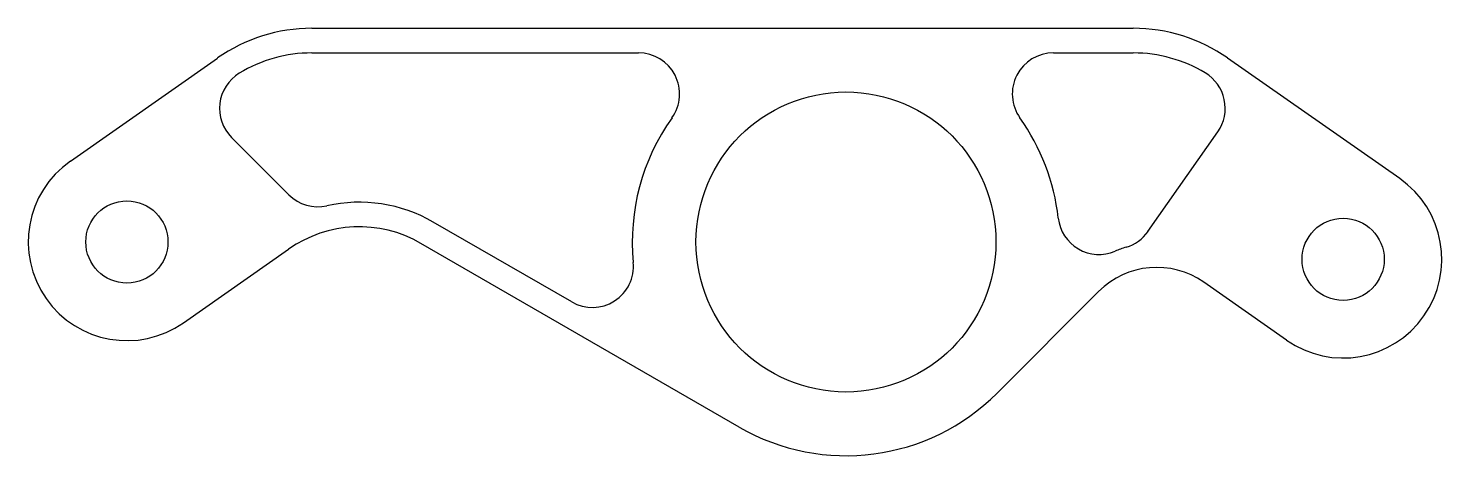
# Model space of a CAD drawing. Header units: millimetres. Extents: x 77 to 249, y 170 to 222.
import ezdxf

# ---------------------------------------------------------------- set-up
doc = ezdxf.new("R2010")
doc.units = ezdxf.units.MM

msp = doc.modelspace()

# ---------------------------------------------------------------- linework, layer by layer
for p, q in [((111.57, 221.56), (211.52, 221.56)), ((111.57, 218.56), (151.32, 218.56)), ((201.8, 218.56), (211.52, 218.56)), ((201.8, 218.56), (211.52, 218.56)), ((82.18, 205.39), (100.1, 217.94)), ((243.94, 203.28), (223, 217.94)), ((101.79, 208.29), (101.8, 208.27)), ((108.76, 201.31), (101.8, 208.27)), ((213.31, 196.84), (221.81, 208.97)), ((143.2, 188.26), (126.34, 197.99)), ((95.94, 185.73), (108.74, 194.69)), ((163.56, 173.04), (124.84, 195.39)), ((194.94, 177.17), (207.31, 189.54)), ((230.18, 183.62), (220.12, 190.66))]:
    msp.add_line(p, q)
for centre, radius in [((176.56, 195.56), 18.25), ((89.06, 195.56), 5), ((237.06, 193.45), 5)]:
    msp.add_circle(centre, radius)
for centre, radius, start, end in [((111.57, 201.56), 20, 90, 125), ((211.52, 201.56), 20, 55, 90), ((111.57, 201.56), 17, 90, 121.3307), ((151.32, 213.56), 5, 324.5041, 90), ((201.8, 213.56), 5, 90, 215.4959), ((211.52, 201.56), 17, 58.9697, 90), ((105.33, 211.81), 5, 121.3307, 225), ((217.71, 211.84), 5, 325, 58.9697), ((176.56, 195.56), 26, 144.5041, 185.4959), ((176.56, 195.56), 26, 6.4554, 35.4959), ((89.06, 195.56), 12, 125, 305), ((237.06, 193.45), 12, 235, 55), ((112.3, 204.84), 5, 225, 282.6671), ((117.34, 182.4), 18, 60, 102.6671), ((207.36, 199.04), 5, 186.4554, 292.948), ((117.34, 182.4), 15, 60, 125), ((209.22, 199.71), 5, 286.6657, 325), ((214.38, 182.47), 13, 106.6657, 112.948), ((145.7, 192.59), 5, 240, 5.4959), ((214.38, 182.47), 10, 55, 135), ((176.56, 195.56), 26, 240, 315)]:
    msp.add_arc(centre, radius, start, end)

doc.saveas('drawing.dxf')
